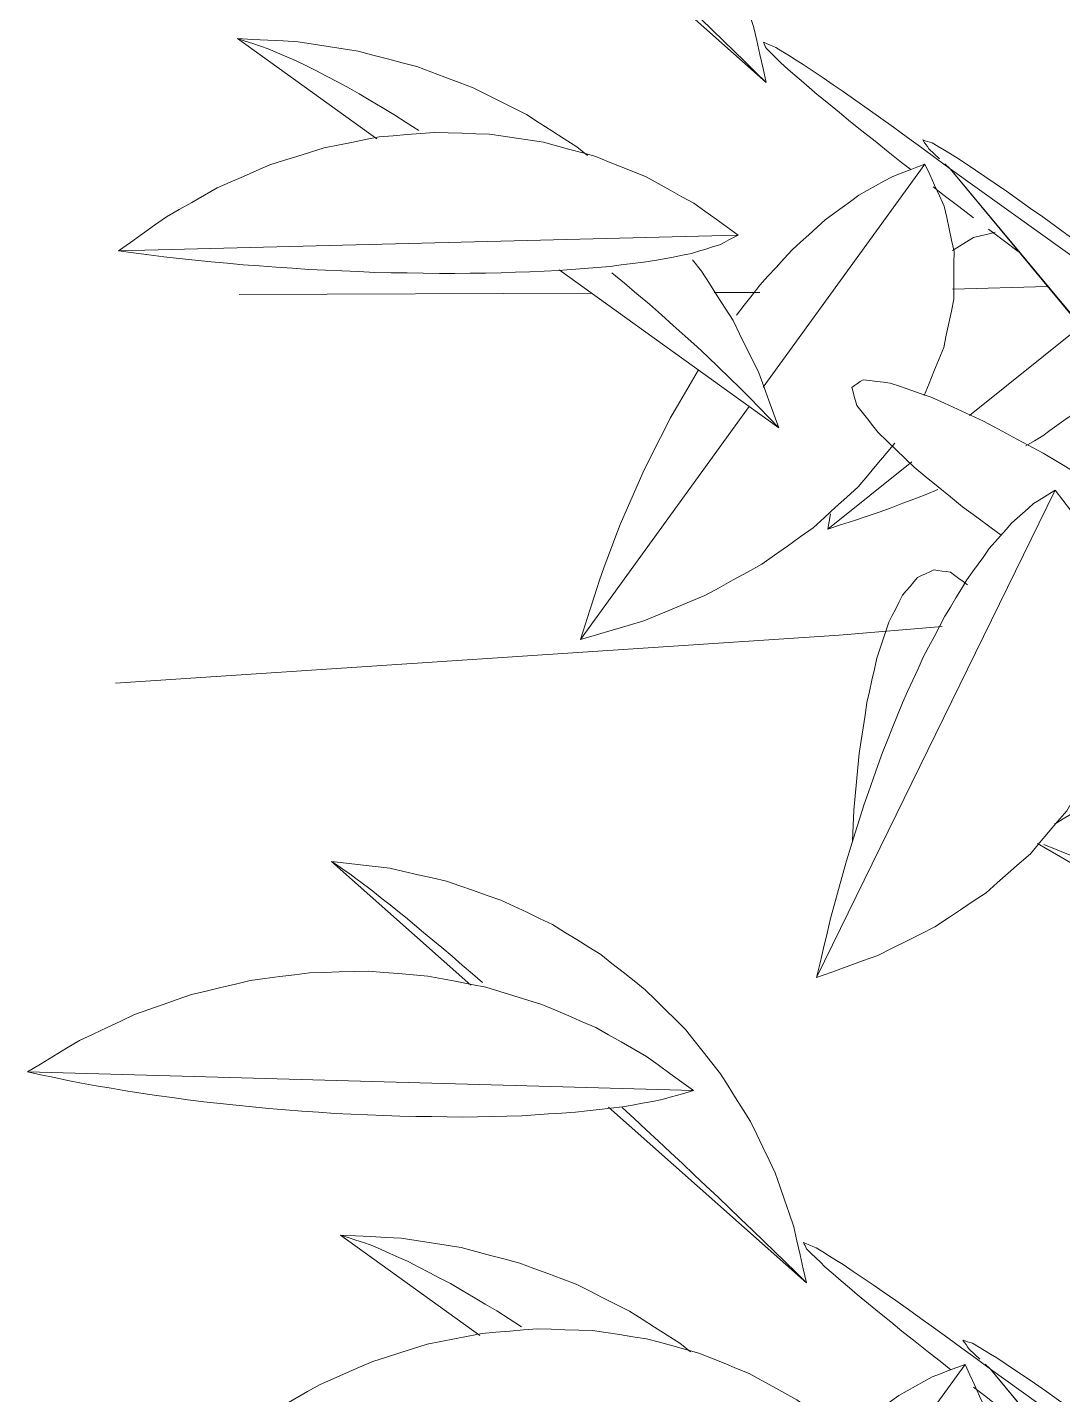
# Model space of a CAD drawing. Header units: metres. Extents: x 13.9 to 26.7, y -0.2 to 3.2.
# Drawn here: x 17.7426 to 17.8099, y 2.7383 to 2.827 of the extents above; entities that cross this region are included whole.
import ezdxf

# ---------------------------------------------------------------- set-up
doc = ezdxf.new("R2010")
doc.units = ezdxf.units.M
doc.layers.add('Importações nas famílias', color=10, linetype='Continuous', lineweight=5)
doc.layers.add('Vegetação', color=7, linetype='Continuous', lineweight=5)

# ---------------------------------------------------------------- blocks, each defined once
blk = doc.blocks.new('Planta_pergolado_12200 - plantas pergolado_skp_Component_12-V1937-Corte 1')
at = {"layer": 'Importações nas famílias'}
for p, q in [((17.477007, 2.838189), (17.486054, 2.830165)), ((17.494986, 2.822242), (17.507838, 2.810843))]:
    blk.add_line(p, q, dxfattribs=at)
at = {"layer": 'Importações nas famílias', "flags": 128}
for points in [[(17.478189, 2.837391), (17.477894, 2.83759), (17.477598, 2.83779), (17.477303, 2.837989), (17.477007, 2.838189)], [(17.477007, 2.838189), (17.477952, 2.838078), (17.478896, 2.837967), (17.479841, 2.837856), (17.480785, 2.837745)], [(17.479804, 2.836172), (17.4794, 2.836477), (17.478996, 2.836782), (17.478593, 2.837086), (17.478189, 2.837391)], [(17.480785, 2.837745), (17.481705, 2.837535), (17.482624, 2.837326), (17.483543, 2.837116), (17.484463, 2.836906)], [(17.481812, 2.834562), (17.48131, 2.834965), (17.480808, 2.835367), (17.480306, 2.83577), (17.479804, 2.836172)], [(17.484463, 2.836906), (17.485347, 2.836601), (17.486231, 2.836295), (17.487115, 2.835989), (17.487999, 2.835683)], [(17.487999, 2.835683), (17.488839, 2.835285), (17.489678, 2.834886), (17.490517, 2.834487), (17.491356, 2.834089)], [(17.484168, 2.832598), (17.483579, 2.833089), (17.48299, 2.83358), (17.482401, 2.834071), (17.481812, 2.834562)], [(17.491356, 2.834089), (17.49214, 2.833602), (17.492925, 2.833114), (17.49371, 2.832627), (17.494494, 2.83214)], [(17.486817, 2.830326), (17.486155, 2.830894), (17.485493, 2.831462), (17.484831, 2.83203), (17.484168, 2.832598)], [(17.494494, 2.83214), (17.495216, 2.83157), (17.495938, 2.831), (17.496659, 2.83043), (17.497381, 2.82986)], [(17.497381, 2.82986), (17.498031, 2.829213), (17.498681, 2.828566), (17.499332, 2.82792), (17.499982, 2.827273)], [(17.499982, 2.827273), (17.500554, 2.826557), (17.501126, 2.82584), (17.501698, 2.825124), (17.50227, 2.824408)], [(17.50227, 2.824408), (17.502758, 2.82363), (17.503245, 2.822852), (17.503732, 2.822074), (17.50422, 2.821297)], [(17.499016, 2.819304), (17.498228, 2.820033), (17.497441, 2.820763), (17.496654, 2.821493), (17.495867, 2.822222)], [(17.50422, 2.821297), (17.504617, 2.820466), (17.505014, 2.819635), (17.505411, 2.818805), (17.505808, 2.817974)], [(17.502108, 2.816389), (17.501335, 2.817118), (17.500562, 2.817846), (17.499789, 2.818575), (17.499016, 2.819304)], [(17.505808, 2.817974), (17.506111, 2.8171), (17.506414, 2.816225), (17.506716, 2.815351), (17.507019, 2.814476)], [(17.505072, 2.813547), (17.504331, 2.814257), (17.50359, 2.814968), (17.502849, 2.815678), (17.502108, 2.816389)], [(17.507019, 2.814476), (17.507224, 2.813568), (17.507428, 2.81266), (17.507633, 2.811752), (17.507838, 2.810843)], [(17.507838, 2.810843), (17.507146, 2.811519), (17.506455, 2.812195), (17.505764, 2.812871), (17.505072, 2.813547)]]:
    blk.add_lwpolyline(points, dxfattribs=at)
blk = doc.blocks.new('Planta_pergolado_12200 - plantas pergolado_skp_Component_12-V1983-Corte 1')
at = {"layer": 'Importações nas famílias'}
for p, q in [((17.811027, 2.807604), (17.803811, 2.801823)), ((17.813082, 2.804774), (17.812918, 2.804456)), ((17.800077, 2.798831), (17.794608, 2.794449)), ((17.801745, 2.797027), (17.801039, 2.79672)), ((17.794608, 2.794449), (17.794788, 2.795442))]:
    blk.add_line(p, q, dxfattribs=at)
at = {"layer": 'Importações nas famílias', "flags": 128}
for points in [[(17.802699, 2.812546), (17.803154, 2.812823), (17.803609, 2.8131), (17.804064, 2.813378)], [(17.804064, 2.813378), (17.804532, 2.813494), (17.805, 2.813609), (17.805468, 2.813725)], [(17.812918, 2.804456), (17.812652, 2.80413), (17.812387, 2.803804), (17.812121, 2.803479), (17.811856, 2.803153)], [(17.811856, 2.803153), (17.811492, 2.802824), (17.811128, 2.802495), (17.810764, 2.802165), (17.810401, 2.801836)], [(17.810401, 2.801836), (17.809943, 2.801507), (17.809485, 2.801178), (17.809027, 2.800849), (17.808569, 2.80052)], [(17.808569, 2.80052), (17.808023, 2.800195), (17.807476, 2.79987)], [(17.801039, 2.79672), (17.800265, 2.796427), (17.799491, 2.796135), (17.798717, 2.795842), (17.797943, 2.795549)], [(17.797943, 2.795549), (17.797109, 2.795274), (17.796276, 2.794999), (17.795442, 2.794724), (17.794608, 2.794449)]]:
    blk.add_lwpolyline(points, dxfattribs=at)
blk = doc.blocks.new('Planta_pergolado_12200 - plantas pergolado_skp_Component_12-V1986-Corte 1')
at = {"layer": 'Importações nas famílias'}
for p, q in [((17.790421, 2.803663), (17.800918, 2.818153)), ((17.778559, 2.78729), (17.789514, 2.802412))]:
    blk.add_line(p, q, dxfattribs=at)
at = {"layer": 'Importações nas famílias', "flags": 128}
for points in [[(17.798781, 2.817336), (17.799316, 2.817541), (17.79985, 2.817745), (17.800384, 2.817949), (17.800918, 2.818153)], [(17.800918, 2.818153), (17.801232, 2.817468), (17.801546, 2.816782), (17.80186, 2.816097), (17.802174, 2.815412)], [(17.796617, 2.816127), (17.797158, 2.81643), (17.797699, 2.816732), (17.79824, 2.817034), (17.798781, 2.817336)], [(17.79445, 2.814539), (17.794992, 2.814936), (17.795533, 2.815333), (17.796075, 2.81573), (17.796617, 2.816127)], [(17.802174, 2.815412), (17.802331, 2.814676), (17.802489, 2.81394), (17.802646, 2.813204), (17.802804, 2.812468)], [(17.792302, 2.812589), (17.792839, 2.813077), (17.793376, 2.813564), (17.793913, 2.814052), (17.79445, 2.814539)], [(17.7902, 2.8103), (17.790725, 2.810872), (17.791251, 2.811445), (17.791777, 2.812017), (17.792302, 2.812589)], [(17.802804, 2.812468), (17.802801, 2.811699), (17.802799, 2.81093), (17.802796, 2.81016), (17.802794, 2.809391)], [(17.788673, 2.808347), (17.789182, 2.808998), (17.789691, 2.809649), (17.7902, 2.8103)], [(17.802794, 2.809391), (17.802631, 2.808606), (17.802468, 2.807822), (17.802306, 2.807037), (17.802143, 2.806252)], [(17.802143, 2.806252), (17.801824, 2.805471), (17.801505, 2.804689), (17.801186, 2.803908), (17.800868, 2.803126)], [(17.784387, 2.801663), (17.784845, 2.802449), (17.785303, 2.803235), (17.785762, 2.804021), (17.786209, 2.804788)], [(17.782687, 2.798302), (17.783112, 2.799142), (17.783537, 2.799983), (17.783962, 2.800823), (17.784387, 2.801663)], [(17.798963, 2.800044), (17.798392, 2.799364), (17.797786, 2.798643), (17.797181, 2.797922), (17.796575, 2.797201)], [(17.781137, 2.794759), (17.781525, 2.795645), (17.781912, 2.796531), (17.782299, 2.797416), (17.782687, 2.798302)], [(17.796575, 2.797201), (17.795846, 2.796537), (17.795117, 2.795872), (17.794388, 2.795207), (17.793659, 2.794542)], [(17.779757, 2.791075), (17.780102, 2.791996), (17.780447, 2.792917), (17.780792, 2.793838), (17.781137, 2.794759)], [(17.793659, 2.794542), (17.792824, 2.793949), (17.791989, 2.793356), (17.791153, 2.792763), (17.790318, 2.79217)], [(17.790318, 2.79217), (17.789395, 2.791662), (17.788473, 2.791155), (17.787551, 2.790648), (17.786628, 2.79014)], [(17.778559, 2.78729), (17.778859, 2.788236), (17.779158, 2.789183), (17.779457, 2.790129), (17.779757, 2.791075)], [(17.786628, 2.79014), (17.785641, 2.78973), (17.784653, 2.78932), (17.783666, 2.788911), (17.782678, 2.788501)], [(17.782678, 2.788501), (17.781648, 2.788198), (17.780619, 2.787895), (17.779589, 2.787593), (17.778559, 2.78729)]]:
    blk.add_lwpolyline(points, dxfattribs=at)
blk = doc.blocks.new('Planta_pergolado_12200 - plantas pergolado_skp_Component_17-V1987-Corte 1')
at = {"layer": 'Importações nas famílias'}
for p, q in [((17.802563, 2.817848), (17.802216, 2.818173)), ((17.816429, 2.801065), (17.802563, 2.817848)), ((17.802563, 2.817848), (17.816605, 2.800953)), ((17.828724, 2.799095), (17.802563, 2.817848))]:
    blk.add_line(p, q, dxfattribs=at)
at = {"layer": 'Importações nas famílias', "flags": 128}
for points in [[(17.790625, 2.825649), (17.790576, 2.825754), (17.790526, 2.825859), (17.790477, 2.825964), (17.790427, 2.826068)], [(17.790427, 2.826068), (17.79063, 2.825981), (17.790834, 2.825894), (17.791037, 2.825807), (17.79124, 2.82572)], [(17.79182, 2.82449), (17.791521, 2.82478), (17.791222, 2.82507), (17.790924, 2.825359), (17.790625, 2.825649)], [(17.79124, 2.82572), (17.791682, 2.825447), (17.792124, 2.825174), (17.792565, 2.8249), (17.793007, 2.824627)], [(17.793007, 2.824627), (17.793658, 2.824187), (17.794308, 2.823746), (17.794959, 2.823305), (17.795609, 2.822865)], [(17.79393, 2.822671), (17.793402, 2.823126), (17.792875, 2.823581), (17.792347, 2.824035), (17.79182, 2.82449)], [(17.795609, 2.822865), (17.796424, 2.822287), (17.797239, 2.821709), (17.798054, 2.821131), (17.798868, 2.820553)], [(17.796812, 2.820315), (17.796091, 2.820904), (17.795371, 2.821493), (17.79465, 2.822082), (17.79393, 2.822671)], [(17.799995, 2.8178), (17.799405, 2.818266), (17.79854, 2.818949), (17.797676, 2.819632), (17.796812, 2.820315)], [(17.798868, 2.820553), (17.799792, 2.819877), (17.800716, 2.8192), (17.801639, 2.818524), (17.802563, 2.817848)], [(17.801176, 2.819147), (17.801076, 2.81929), (17.800976, 2.819433), (17.800876, 2.819576), (17.800776, 2.819718)], [(17.800776, 2.819718), (17.800929, 2.81967), (17.801082, 2.819621), (17.801235, 2.819572), (17.801389, 2.819523)], [(17.801389, 2.819523), (17.801785, 2.819286), (17.802181, 2.819049), (17.802577, 2.818812), (17.802973, 2.818575)], [(17.80187, 2.818498), (17.801523, 2.818822), (17.801176, 2.819147)], [(17.802973, 2.818575), (17.803585, 2.818166), (17.804197, 2.817757), (17.804808, 2.817347), (17.80542, 2.816938)], [(17.804065, 2.814662), (17.803116, 2.815393), (17.802167, 2.816123), (17.801459, 2.816667)], [(17.80542, 2.816938), (17.806206, 2.816385), (17.806992, 2.815831), (17.807779, 2.815278), (17.808565, 2.814724)], [(17.808565, 2.814724), (17.809471, 2.814064), (17.810378, 2.813405), (17.811285, 2.812745), (17.812191, 2.812085)], [(17.806974, 2.812478), (17.806004, 2.813206), (17.805035, 2.813934)]]:
    blk.add_lwpolyline(points, dxfattribs=at)
blk = doc.blocks.new('Planta_pergolado_12200 - plantas pergolado_skp_Component_16-V1988-Corte 1')
for name, p in [('Planta_pergolado_12200 - plantas pergolado_skp_Component_12-V1937-Corte 1', (0.282776, 0.012612)), ('Planta_pergolado_12200 - plantas pergolado_skp_Component_17-V1987-Corte 1', (0, 0)), ('Planta_pergolado_12200 - plantas pergolado_skp_Component_12-V1986-Corte 1', (0, 0)), ('Planta_pergolado_12200 - plantas pergolado_skp_Component_12-V1983-Corte 1', (0, 0))]:
    blk.add_blockref(name, p)
blk = doc.blocks.new('Planta_pergolado_12200 - plantas pergolado_skp_Component_12-V1982-Corte 1')
at = {"layer": 'Importações nas famílias'}
blk.add_line((17.740037, 2.837139), (17.783283, 2.835926), dxfattribs=at)
at = {"layer": 'Importações nas famílias', "flags": 128}
for points in [[(17.754496, 2.843071), (17.755459, 2.843197), (17.756423, 2.843324), (17.757386, 2.84345), (17.758349, 2.843577)], [(17.758349, 2.843577), (17.759316, 2.843601), (17.760282, 2.843625), (17.761248, 2.843649), (17.762214, 2.843674)], [(17.762214, 2.843674), (17.763173, 2.843595), (17.764131, 2.843517), (17.765089, 2.843439), (17.766047, 2.843361)], [(17.766047, 2.843361), (17.766987, 2.843181), (17.767927, 2.843001), (17.768866, 2.842821), (17.769806, 2.842642)], [(17.750696, 2.842162), (17.751646, 2.842389), (17.752596, 2.842616), (17.753546, 2.842844), (17.754496, 2.843071)], [(17.769806, 2.842642), (17.770716, 2.842362), (17.771627, 2.842083), (17.772538, 2.841803), (17.773448, 2.841524)], [(17.746993, 2.84086), (17.747918, 2.841185), (17.748844, 2.841511), (17.74977, 2.841836), (17.750696, 2.842162)], [(17.773448, 2.841524), (17.77432, 2.841148), (17.775191, 2.840772), (17.776063, 2.840396), (17.776934, 2.84002)], [(17.743426, 2.839179), (17.744318, 2.839599), (17.745209, 2.84002), (17.746101, 2.84044), (17.746993, 2.84086)], [(17.776934, 2.84002), (17.777757, 2.839552), (17.778579, 2.839084), (17.779402, 2.838616), (17.780225, 2.838147)], [(17.740037, 2.837139), (17.740884, 2.837649), (17.741732, 2.838159), (17.742579, 2.838669), (17.743426, 2.839179)], [(17.780225, 2.838147), (17.780989, 2.837592), (17.781754, 2.837037), (17.782519, 2.836481), (17.783283, 2.835926)], [(17.743552, 2.836401), (17.742673, 2.836585), (17.741794, 2.83677), (17.740916, 2.836954), (17.740037, 2.837139)], [(17.747398, 2.835748), (17.746437, 2.835911), (17.745475, 2.836075), (17.744513, 2.836238), (17.743552, 2.836401)], [(17.751487, 2.835196), (17.750465, 2.835334), (17.749443, 2.835472), (17.74842, 2.83561), (17.747398, 2.835748)], [(17.781261, 2.835343), (17.780617, 2.835225), (17.779973, 2.835107), (17.779329, 2.834989), (17.778685, 2.834871)], [(17.783283, 2.835926), (17.782778, 2.83578), (17.782272, 2.835635), (17.781766, 2.835489), (17.781261, 2.835343)], [(17.755722, 2.834757), (17.754663, 2.834867), (17.753604, 2.834977), (17.752546, 2.835086), (17.751487, 2.835196)], [(17.760003, 2.834442), (17.758933, 2.834521), (17.757862, 2.8346), (17.756792, 2.834678), (17.755722, 2.834757)], [(17.76423, 2.834258), (17.763173, 2.834304), (17.762117, 2.83435), (17.76106, 2.834396), (17.760003, 2.834442)], [(17.775618, 2.834519), (17.774746, 2.834464), (17.773874, 2.834408), (17.773003, 2.834353), (17.772131, 2.834297)], [(17.778685, 2.834871), (17.777919, 2.834783), (17.777152, 2.834695), (17.776385, 2.834607), (17.775618, 2.834519)], [(17.768305, 2.834209), (17.767286, 2.834221), (17.766268, 2.834234), (17.765249, 2.834246), (17.76423, 2.834258)], [(17.772131, 2.834297), (17.771174, 2.834275), (17.770218, 2.834253), (17.769261, 2.834231), (17.768305, 2.834209)]]:
    blk.add_lwpolyline(points, dxfattribs=at)
blk = doc.blocks.new('Planta_pergolado_12200 - plantas pergolado_skp_Component_12-V2001-Corte 1')
at = {"layer": 'Importações nas famílias'}
for p, q in [((17.795522, 2.729184), (17.803525, 2.740231)), ((17.781166, 2.709368), (17.793673, 2.726632))]:
    blk.add_line(p, q, dxfattribs=at)
at = {"layer": 'Importações nas famílias', "flags": 128}
for points in [[(17.799224, 2.738206), (17.799765, 2.738508), (17.800306, 2.73881), (17.800847, 2.739112), (17.801388, 2.739415)], [(17.801388, 2.739415), (17.801923, 2.739619), (17.802457, 2.739823), (17.802991, 2.740027), (17.803525, 2.740231)], [(17.803525, 2.740231), (17.803839, 2.739546), (17.804153, 2.738861), (17.804467, 2.738175), (17.804781, 2.73749)], [(17.797057, 2.736617), (17.797599, 2.737014), (17.79814, 2.737411), (17.798682, 2.737809), (17.799224, 2.738206)], [(17.804781, 2.73749), (17.804938, 2.736754), (17.805096, 2.736018), (17.805253, 2.735282), (17.805411, 2.734547)], [(17.794909, 2.734668), (17.795446, 2.735155), (17.795983, 2.735642), (17.79652, 2.73613), (17.797057, 2.736617)], [(17.793332, 2.73295), (17.793858, 2.733523), (17.794384, 2.734095), (17.794909, 2.734668)], [(17.805411, 2.734547), (17.805408, 2.733777), (17.805406, 2.733008), (17.805403, 2.732239), (17.805401, 2.731469)], [(17.805401, 2.731469), (17.805238, 2.730685), (17.805075, 2.7299), (17.804913, 2.729115), (17.80475, 2.728331)], [(17.788827, 2.726884), (17.789313, 2.727607), (17.789799, 2.728329), (17.790285, 2.729052)], [(17.80475, 2.728331), (17.804431, 2.727549), (17.804112, 2.726768)], [(17.786994, 2.723742), (17.787452, 2.724527), (17.78791, 2.725313), (17.788369, 2.726099), (17.788827, 2.726884)], [(17.803007, 2.724444), (17.802539, 2.723684), (17.802072, 2.722924), (17.801604, 2.722164)], [(17.785294, 2.72038), (17.785719, 2.721221), (17.786144, 2.722061), (17.786569, 2.722901), (17.786994, 2.723742)], [(17.801604, 2.722164), (17.800999, 2.721443), (17.800393, 2.720722), (17.799788, 2.720001), (17.799182, 2.71928)], [(17.783744, 2.716838), (17.784132, 2.717723), (17.784519, 2.718609), (17.784906, 2.719495), (17.785294, 2.72038)], [(17.799182, 2.71928), (17.798453, 2.718615), (17.797724, 2.71795), (17.796995, 2.717285), (17.796266, 2.71662)], [(17.782364, 2.713153), (17.782709, 2.714074), (17.783054, 2.714996), (17.783399, 2.715917), (17.783744, 2.716838)], [(17.796266, 2.71662), (17.795431, 2.716027), (17.794596, 2.715434), (17.79376, 2.714841), (17.792925, 2.714248)], [(17.792925, 2.714248), (17.792002, 2.713741), (17.79108, 2.713233), (17.790158, 2.712726), (17.789235, 2.712218)], [(17.781166, 2.709368), (17.781466, 2.710315), (17.781765, 2.711261), (17.782064, 2.712207), (17.782364, 2.713153)], [(17.789235, 2.712218), (17.788248, 2.711809), (17.78726, 2.711399), (17.786273, 2.710989), (17.785285, 2.710579)], [(17.785285, 2.710579), (17.784255, 2.710276), (17.783226, 2.709974), (17.782196, 2.709671), (17.781166, 2.709368)]]:
    blk.add_lwpolyline(points, dxfattribs=at)
blk = doc.blocks.new('Planta_pergolado_12200 - plantas pergolado_skp_Component_17-V2002-Corte 1')
at = {"layer": 'Importações nas famílias'}
for p, q in [((17.80517, 2.739927), (17.804823, 2.740251)), ((17.819036, 2.723144), (17.80517, 2.739927)), ((17.80517, 2.739927), (17.819212, 2.723032)), ((17.831331, 2.721174), (17.80517, 2.739927))]:
    blk.add_line(p, q, dxfattribs=at)
at = {"layer": 'Importações nas famílias', "flags": 128}
for points in [[(17.793232, 2.747727), (17.793183, 2.747832), (17.793133, 2.747937), (17.793084, 2.748042), (17.793034, 2.748147)], [(17.793034, 2.748147), (17.793237, 2.74806), (17.793441, 2.747972), (17.793644, 2.747885), (17.793847, 2.747798)], [(17.794427, 2.746568), (17.794128, 2.746858), (17.793829, 2.747148), (17.793531, 2.747437), (17.793232, 2.747727)], [(17.793847, 2.747798), (17.794289, 2.747525), (17.794731, 2.747252), (17.795172, 2.746979), (17.795614, 2.746705)], [(17.796537, 2.744749), (17.796009, 2.745204), (17.795482, 2.745659), (17.794954, 2.746114), (17.794427, 2.746568)], [(17.795614, 2.746705), (17.796265, 2.746265), (17.796915, 2.745824), (17.797566, 2.745384), (17.798216, 2.744943)], [(17.799419, 2.742393), (17.798698, 2.742982), (17.797978, 2.743571), (17.797257, 2.74416), (17.796537, 2.744749)], [(17.798216, 2.744943), (17.799031, 2.744365), (17.799846, 2.743787), (17.800661, 2.743209), (17.801475, 2.742631)], [(17.802602, 2.739878), (17.802011, 2.740345), (17.801147, 2.741028), (17.800283, 2.74171), (17.799419, 2.742393)], [(17.801475, 2.742631), (17.802399, 2.741955), (17.803323, 2.741279), (17.804246, 2.740603), (17.80517, 2.739927)], [(17.803783, 2.741225), (17.803683, 2.741368), (17.803583, 2.741511), (17.803483, 2.741654), (17.803383, 2.741797)], [(17.803383, 2.741797), (17.803536, 2.741748), (17.803689, 2.741699), (17.803842, 2.74165), (17.803996, 2.741602)], [(17.804477, 2.740576), (17.80413, 2.740901), (17.803783, 2.741225)], [(17.803996, 2.741602), (17.804392, 2.741364), (17.804788, 2.741127), (17.805184, 2.74089), (17.80558, 2.740653)], [(17.80558, 2.740653), (17.806192, 2.740244), (17.806804, 2.739835), (17.807415, 2.739426), (17.808027, 2.739016)], [(17.806672, 2.73674), (17.805723, 2.737471), (17.804774, 2.738201), (17.804066, 2.738746)], [(17.808027, 2.739016), (17.808813, 2.738463), (17.809599, 2.73791), (17.810386, 2.737356), (17.811172, 2.736803)]]:
    blk.add_lwpolyline(points, dxfattribs=at)
blk = doc.blocks.new('Planta_pergolado_12200 - plantas pergolado_skp_Component_16-V2003-Corte 1')
for name, p in [('Planta_pergolado_12200 - plantas pergolado_skp_Component_12-V1937-Corte 1', (0.285383, -0.06531)), ('Planta_pergolado_12200 - plantas pergolado_skp_Component_12-V1982-Corte 1', (0.002607, -0.077922)), ('Planta_pergolado_12200 - plantas pergolado_skp_Component_17-V2002-Corte 1', (0, 0)), ('Planta_pergolado_12200 - plantas pergolado_skp_Component_12-V2001-Corte 1', (0, 0))]:
    blk.add_blockref(name, p)
blk = doc.blocks.new('Planta_pergolado_12200 - plantas pergolado_skp_-3067464-Corte 1')
at = {"layer": 'Importações nas famílias'}
for p, q in [((17.756396, 2.80969), (17.779265, 2.80978)), ((17.787241, 2.809812), (17.790189, 2.809823)), ((17.802703, 2.810032), (17.80888, 2.810202))]:
    blk.add_line(p, q, dxfattribs=at)
for name in ['Planta_pergolado_12200 - plantas pergolado_skp_Component_16-V1988-Corte 1', 'Planta_pergolado_12200 - plantas pergolado_skp_Component_16-V2003-Corte 1']:
    blk.add_blockref(name, (0, 0))
blk = doc.blocks.new('Planta_pergolado_12200 - plantas pergolado_skp_-3067465-Corte 1')
blk.add_blockref('Planta_pergolado_12200 - plantas pergolado_skp_-3067464-Corte 1', (0, 0))
blk = doc.blocks.new('Planta_pergolado_12200 - plantas pergolado_skp_Component_12-V2488-Corte 1')
at = {"layer": 'Importações nas famílias'}
for p, q in [((17.377331, 2.709653), (17.386387, 2.703142)), ((17.399363, 2.702626), (17.400059, 2.702067)), ((17.406867, 2.695285), (17.407464, 2.694542)), ((17.398227, 2.69463), (17.412474, 2.684387))]:
    blk.add_line(p, q, dxfattribs=at)
at = {"layer": 'Importações nas famílias', "flags": 128}
for points in [[(17.379336, 2.708994), (17.378835, 2.709159), (17.378333, 2.709323), (17.377832, 2.709488), (17.377331, 2.709653)], [(17.377331, 2.709653), (17.378319, 2.7096), (17.379307, 2.709548), (17.380294, 2.709495), (17.381282, 2.709442)], [(17.381282, 2.709442), (17.382256, 2.70929), (17.38323, 2.709138), (17.384204, 2.708986), (17.385178, 2.708834)], [(17.381736, 2.707935), (17.381136, 2.7082), (17.380536, 2.708464), (17.379936, 2.708729), (17.379336, 2.708994)], [(17.385178, 2.708834), (17.386127, 2.708584), (17.387077, 2.708335), (17.388026, 2.708085), (17.388975, 2.707835)], [(17.384475, 2.706501), (17.38379, 2.706859), (17.383105, 2.707218), (17.382421, 2.707576), (17.381736, 2.707935)], [(17.388975, 2.707835), (17.38989, 2.707491), (17.390804, 2.707146), (17.391718, 2.706801), (17.392632, 2.706457)], [(17.38749, 2.704725), (17.386736, 2.705169), (17.385983, 2.705613), (17.385229, 2.706057), (17.384475, 2.706501)], [(17.392632, 2.706457), (17.393501, 2.706021), (17.39437, 2.705585), (17.395239, 2.70515), (17.396108, 2.704714)], [(17.389099, 2.703687), (17.388295, 2.704206), (17.38749, 2.704725)], [(17.396108, 2.704714), (17.396922, 2.704192), (17.397735, 2.70367), (17.398549, 2.703148), (17.399363, 2.702626)], [(17.404085, 2.692402), (17.40327, 2.693086), (17.402454, 2.69377), (17.401639, 2.694454)], [(17.407464, 2.694542), (17.407976, 2.693742), (17.408487, 2.692942), (17.408998, 2.692141), (17.409509, 2.691341)], [(17.40716, 2.689656), (17.406391, 2.690342), (17.405623, 2.691029), (17.404854, 2.691716), (17.404085, 2.692402)], [(17.409509, 2.691341), (17.409928, 2.690492), (17.410347, 2.689642), (17.410766, 2.688793), (17.411185, 2.687943)], [(17.409979, 2.686963), (17.409274, 2.687636), (17.40857, 2.688309), (17.407865, 2.688982), (17.40716, 2.689656)], [(17.411185, 2.687943), (17.411508, 2.687054), (17.41183, 2.686165), (17.412152, 2.685276), (17.412474, 2.684387)], [(17.412474, 2.684387), (17.41185, 2.685031), (17.411226, 2.685675), (17.410603, 2.686319), (17.409979, 2.686963)]]:
    blk.add_lwpolyline(points, dxfattribs=at)
blk = doc.blocks.new('Planta_pergolado_12200 - plantas pergolado_skp_Component_12-V2469-Corte 1')
at = {"layer": 'Importações nas famílias'}
blk.add_line((17.487736, 2.785384), (17.527978, 2.786412), dxfattribs=at)
at = {"layer": 'Importações nas famílias', "flags": 128}
for points in [[(17.501091, 2.792079), (17.501985, 2.792255), (17.502879, 2.792432), (17.503773, 2.792609), (17.504667, 2.792786)], [(17.504667, 2.792786), (17.505565, 2.79286), (17.506464, 2.792934), (17.507362, 2.793009), (17.50826, 2.793083)], [(17.50826, 2.793083), (17.509153, 2.793055), (17.510045, 2.793026), (17.510938, 2.792997), (17.51183, 2.792969)], [(17.51183, 2.792969), (17.512707, 2.792837), (17.513584, 2.792706), (17.514461, 2.792574), (17.515337, 2.792443)], [(17.497571, 2.790971), (17.498451, 2.791248), (17.499331, 2.791525), (17.500211, 2.791802), (17.501091, 2.792079)], [(17.515337, 2.792443), (17.516189, 2.79221), (17.51704, 2.791977), (17.517891, 2.791744), (17.518743, 2.791512)], [(17.494147, 2.789474), (17.495003, 2.789848), (17.495859, 2.790222), (17.496715, 2.790597), (17.497571, 2.790971)], [(17.518743, 2.791512), (17.519559, 2.79118), (17.520376, 2.790849), (17.521192, 2.790517), (17.522008, 2.790186)], [(17.522008, 2.790186), (17.522781, 2.789759), (17.523553, 2.789333), (17.524326, 2.788906), (17.525098, 2.78848)], [(17.490856, 2.787605), (17.491679, 2.788072), (17.492502, 2.788539), (17.493324, 2.789007), (17.494147, 2.789474)], [(17.525098, 2.78848), (17.525818, 2.787963), (17.526538, 2.787446), (17.527258, 2.786929), (17.527978, 2.786412)], [(17.487736, 2.785384), (17.488516, 2.785939), (17.489296, 2.786495), (17.490076, 2.78705), (17.490856, 2.787605)], [(17.526773, 2.785783), (17.526318, 2.785644), (17.525864, 2.785505), (17.525409, 2.785366), (17.524954, 2.785226)], [(17.527978, 2.786412), (17.527677, 2.786255), (17.527375, 2.786098), (17.527074, 2.78594), (17.526773, 2.785783)], [(17.491684, 2.784887), (17.490697, 2.785011), (17.48971, 2.785135), (17.488723, 2.78526), (17.487736, 2.785384)], [(17.495841, 2.784483), (17.494801, 2.784584), (17.493762, 2.784685), (17.492723, 2.784786), (17.491684, 2.784887)], [(17.522564, 2.784756), (17.521837, 2.784662), (17.521111, 2.784569), (17.520384, 2.784475), (17.519658, 2.784382)], [(17.524954, 2.785226), (17.524356, 2.785109), (17.523759, 2.784991), (17.523161, 2.784873), (17.522564, 2.784756)], [(17.500109, 2.784182), (17.499042, 2.784257), (17.497975, 2.784332), (17.496908, 2.784407), (17.495841, 2.784483)], [(17.504388, 2.783991), (17.503319, 2.784039), (17.502249, 2.784087), (17.501179, 2.784134), (17.500109, 2.784182)], [(17.508579, 2.783916), (17.507531, 2.783935), (17.506484, 2.783954), (17.505436, 2.783973), (17.504388, 2.783991)], [(17.512582, 2.783957), (17.511581, 2.783946), (17.510581, 2.783936), (17.50958, 2.783926), (17.508579, 2.783916)], [(17.516304, 2.784113), (17.515374, 2.784074), (17.514443, 2.784035), (17.513513, 2.783996), (17.512582, 2.783957)], [(17.519658, 2.784382), (17.518819, 2.784314), (17.517981, 2.784247), (17.517143, 2.78418), (17.516304, 2.784113)]]:
    blk.add_lwpolyline(points, dxfattribs=at)
blk = doc.blocks.new('Planta_pergolado_12200 - plantas pergolado_skp_Component_12-V2475-Corte 1')
at = {"layer": 'Importações nas famílias', "flags": 128}
for points in [[(17.682308, 2.701792), (17.682569, 2.701917), (17.68283, 2.702042), (17.683092, 2.702167), (17.683353, 2.702292)], [(17.683353, 2.702292), (17.683625, 2.702253), (17.683897, 2.702214), (17.684169, 2.702175), (17.684441, 2.702136)], [(17.684441, 2.702136), (17.684718, 2.701933), (17.684994, 2.701731), (17.685271, 2.701529), (17.685547, 2.701327)], [(17.681329, 2.700647), (17.681574, 2.700933), (17.681818, 2.701219), (17.682063, 2.701506), (17.682308, 2.701792)], [(17.680442, 2.698885), (17.680664, 2.699326), (17.680886, 2.699766), (17.681107, 2.700207), (17.681329, 2.700647)], [(17.679665, 2.696547), (17.679859, 2.697132), (17.680053, 2.697716), (17.680248, 2.698301), (17.680442, 2.698885)], [(17.679018, 2.693688), (17.67918, 2.694403), (17.679342, 2.695118), (17.679503, 2.695833), (17.679665, 2.696547)], [(17.678515, 2.690374), (17.678641, 2.691203), (17.678767, 2.692031), (17.678892, 2.69286), (17.679018, 2.693688)], [(17.678169, 2.686684), (17.678256, 2.687607), (17.678342, 2.688529), (17.678429, 2.689452), (17.678515, 2.690374)], [(17.678078, 2.684694), (17.678124, 2.685689), (17.678169, 2.686684)]]:
    blk.add_lwpolyline(points, dxfattribs=at)
blk = doc.blocks.new('Planta_pergolado_12200 - plantas pergolado_skp_Component_12-V2490-Corte 1')
at = {"layer": 'Importações nas famílias'}
for p, q in [((17.448234, 2.646351), (17.42928, 2.657404)), ((17.446502, 2.649486), (17.445793, 2.649884))]:
    blk.add_line(p, q, dxfattribs=at)
at = {"layer": 'Importações nas famílias', "flags": 128}
for points in [[(17.431822, 2.659509), (17.432624, 2.659806), (17.433426, 2.660103), (17.434229, 2.660399), (17.435031, 2.660696)], [(17.435031, 2.660696), (17.43585, 2.660832), (17.43667, 2.660968), (17.43749, 2.661104), (17.438309, 2.66124)], [(17.438309, 2.66124), (17.439127, 2.661212), (17.439944, 2.661184), (17.440762, 2.661157)], [(17.430374, 2.658659), (17.431056, 2.659059), (17.431822, 2.659509)], [(17.432422, 2.65622), (17.431506, 2.656592), (17.43059, 2.656964), (17.429674, 2.657337)], [(17.435997, 2.654675), (17.435103, 2.655061), (17.434209, 2.655448), (17.433316, 2.655834), (17.432422, 2.65622)], [(17.439442, 2.653093), (17.438581, 2.653488), (17.43772, 2.653884), (17.436858, 2.65428), (17.435997, 2.654675)], [(17.44272, 2.65149), (17.4419, 2.65189), (17.441081, 2.652291), (17.440262, 2.652692), (17.439442, 2.653093)], [(17.445793, 2.649884), (17.445025, 2.650285), (17.444256, 2.650687), (17.443488, 2.651088), (17.44272, 2.65149)]]:
    blk.add_lwpolyline(points, dxfattribs=at)
blk = doc.blocks.new('Planta_pergolado_12200 - plantas pergolado_skp_Component_12-V2478-Corte 1')
at = {"layer": 'Importações nas famílias'}
blk.add_line((17.675752, 2.675815), (17.69124, 2.707473), dxfattribs=at)
at = {"layer": 'Importações nas famílias', "flags": 128}
for points in [[(17.68984, 2.706596), (17.69019, 2.706815), (17.69054, 2.707034), (17.69089, 2.707254), (17.69124, 2.707473)], [(17.69124, 2.707473), (17.691738, 2.70682), (17.692237, 2.706167), (17.692735, 2.705515), (17.693234, 2.704862)], [(17.688408, 2.705322), (17.688766, 2.70564), (17.689124, 2.705959), (17.689482, 2.706277), (17.68984, 2.706596)], [(17.686959, 2.703666), (17.687321, 2.70408), (17.687683, 2.704494), (17.688046, 2.704908), (17.688408, 2.705322)], [(17.693234, 2.704862), (17.693582, 2.704149), (17.693931, 2.703437), (17.69428, 2.702725), (17.694628, 2.702012)], [(17.68551, 2.701647), (17.685872, 2.702151), (17.686235, 2.702656), (17.686597, 2.703161), (17.686959, 2.703666)], [(17.684076, 2.699286), (17.684435, 2.699876), (17.684793, 2.700467), (17.685152, 2.701057), (17.68551, 2.701647)], [(17.694628, 2.702012), (17.694819, 2.701257), (17.695009, 2.700502), (17.6952, 2.699747), (17.69539, 2.698992)], [(17.682674, 2.696611), (17.683025, 2.69728), (17.683375, 2.697949), (17.683726, 2.698618), (17.684076, 2.699286)], [(17.69539, 2.698992), (17.695419, 2.698213), (17.695447, 2.697433), (17.695475, 2.696653), (17.695503, 2.695873)], [(17.68132, 2.693651), (17.681658, 2.694391), (17.681997, 2.695131), (17.682336, 2.695871), (17.682674, 2.696611)], [(17.695503, 2.695873), (17.695368, 2.695086), (17.695233, 2.6943), (17.695097, 2.693513), (17.694962, 2.692727)], [(17.680027, 2.690439), (17.68035, 2.691242), (17.680673, 2.692045), (17.680996, 2.692848), (17.68132, 2.693651)], [(17.694962, 2.692727), (17.694667, 2.691952), (17.694372, 2.691178), (17.694077, 2.690403), (17.693782, 2.689628)], [(17.678811, 2.68701), (17.679115, 2.687867), (17.679419, 2.688725), (17.679723, 2.689582), (17.680027, 2.690439)], [(17.693782, 2.689628), (17.693334, 2.688884), (17.692886, 2.688139), (17.692437, 2.687394), (17.691989, 2.68665)], [(17.677685, 2.683403), (17.677966, 2.684305), (17.678248, 2.685207), (17.678529, 2.686108), (17.678811, 2.68701)], [(17.691989, 2.68665), (17.691398, 2.685952), (17.690808, 2.685255), (17.690217, 2.684558), (17.689626, 2.683861)], [(17.689626, 2.683861), (17.688907, 2.683227), (17.688187, 2.682594), (17.687468, 2.681961), (17.686749, 2.681327)], [(17.676662, 2.679658), (17.676917, 2.680594), (17.677173, 2.68153), (17.677429, 2.682467), (17.677685, 2.683403)], [(17.686749, 2.681327), (17.685917, 2.680773), (17.685086, 2.680218), (17.684255, 2.679663), (17.683423, 2.679109)], [(17.675752, 2.675815), (17.67598, 2.676776), (17.676207, 2.677736), (17.676434, 2.678697), (17.676662, 2.679658)], [(17.683423, 2.679109), (17.6825, 2.678646), (17.681576, 2.678183), (17.680653, 2.67772), (17.679729, 2.677257)], [(17.679729, 2.677257), (17.678735, 2.676897), (17.677741, 2.676536), (17.676746, 2.676176), (17.675752, 2.675815)]]:
    blk.add_lwpolyline(points, dxfattribs=at)
blk = doc.blocks.new('Planta_pergolado_12200 - plantas pergolado_skp_Component_17-V2507-Corte 1')
at = {"layer": 'Importações nas famílias'}
for p, q in [((17.81269, 2.796932), (17.811814, 2.793361)), ((17.825351, 2.780789), (17.81269, 2.796932)), ((17.81269, 2.796932), (17.825608, 2.780694)), ((17.843108, 2.780012), (17.81269, 2.796932)), ((17.813285, 2.789025), (17.825351, 2.780789)), ((17.813297, 2.788946), (17.82447, 2.780952)), ((17.824248, 2.779778), (17.81355, 2.788517)), ((17.82421, 2.779913), (17.813574, 2.788517)), ((17.824094, 2.780324), (17.813651, 2.788517)), ((17.824041, 2.780793), (17.813762, 2.788517)), ((17.824041, 2.780793), (17.82447, 2.780952)), ((17.827024, 2.769911), (17.824041, 2.780793)), ((17.824094, 2.780324), (17.824041, 2.780793)), ((17.827024, 2.769911), (17.824094, 2.780324)), ((17.827024, 2.769911), (17.82447, 2.780952)), ((17.82447, 2.780952), (17.825351, 2.780789)), ((17.827024, 2.769911), (17.825351, 2.780789)), ((17.825351, 2.780789), (17.825608, 2.780694)), ((17.825608, 2.780694), (17.826625, 2.780317)), ((17.825608, 2.780694), (17.843108, 2.780012)), ((17.827024, 2.769911), (17.826625, 2.780317)), ((17.826625, 2.780317), (17.828204, 2.779567)), ((17.826625, 2.780317), (17.843108, 2.780012)), ((17.827024, 2.769911), (17.828204, 2.779567)), ((17.828204, 2.779567), (17.843108, 2.780012)), ((17.828204, 2.779567), (17.829981, 2.77859)), ((17.829981, 2.77859), (17.843108, 2.780012)), ((17.831835, 2.777453), (17.843108, 2.780012)), ((17.83364, 2.776234), (17.843108, 2.780012)), ((17.843108, 2.780012), (17.860332, 2.76313)), ((17.827024, 2.769911), (17.829981, 2.77859)), ((17.829981, 2.77859), (17.831835, 2.777453)), ((17.827024, 2.769911), (17.831835, 2.777453)), ((17.831835, 2.777453), (17.83364, 2.776234)), ((17.827024, 2.769911), (17.83364, 2.776234)), ((17.860332, 2.76313), (17.83364, 2.776234)), ((17.835272, 2.775015), (17.83364, 2.776234)), ((17.827024, 2.769911), (17.835272, 2.775015)), ((17.83662, 2.77388), (17.835272, 2.775015)), ((17.835272, 2.775015), (17.860332, 2.76313)), ((17.827024, 2.769911), (17.83662, 2.77388)), ((17.837593, 2.772905), (17.83662, 2.77388)), ((17.83662, 2.77388), (17.860332, 2.76313)), ((17.827024, 2.769911), (17.837593, 2.772905)), ((17.860332, 2.76313), (17.837593, 2.772905)), ((17.838124, 2.772158), (17.837593, 2.772905)), ((17.827024, 2.769911), (17.838124, 2.772158)), ((17.827024, 2.769911), (17.836867, 2.771693)), ((17.838177, 2.77169), (17.827024, 2.769911)), ((17.827024, 2.769911), (17.837748, 2.771531)), ((17.837748, 2.771531), (17.836867, 2.771693)), ((17.840559, 2.769616), (17.836989, 2.771416)), ((17.840559, 2.769616), (17.837038, 2.771424)), ((17.840559, 2.769616), (17.837041, 2.771424)), ((17.840559, 2.769616), (17.837134, 2.771438)), ((17.837822, 2.771558), (17.837231, 2.771977)), ((17.840559, 2.769616), (17.837239, 2.771454)), ((17.840559, 2.769616), (17.837281, 2.77146)), ((17.840559, 2.769616), (17.837345, 2.77147)), ((17.840559, 2.769616), (17.837447, 2.771485)), ((17.840559, 2.769616), (17.837488, 2.771492)), ((17.838177, 2.77169), (17.837748, 2.771531)), ((17.837748, 2.771531), (17.840559, 2.769616)), ((17.837748, 2.771531), (17.860332, 2.76313)), ((17.860332, 2.76313), (17.838124, 2.772158)), ((17.838166, 2.771784), (17.838124, 2.772158)), ((17.838177, 2.77169), (17.860332, 2.76313)), ((17.83578, 2.771024), (17.835668, 2.771077)), ((17.840559, 2.769616), (17.860332, 2.76313))]:
    blk.add_line(p, q, dxfattribs=at)
at = {"layer": 'Importações nas famílias', "flags": 128}
for points in [[(17.796166, 2.803659), (17.796351, 2.803782), (17.796536, 2.803905), (17.796721, 2.804028), (17.796906, 2.804152)], [(17.796498, 2.802489), (17.796415, 2.802781), (17.796332, 2.803074), (17.796249, 2.803366), (17.796166, 2.803659)], [(17.796906, 2.804152), (17.797346, 2.804097), (17.797787, 2.804042), (17.798227, 2.803988), (17.798668, 2.803933)], [(17.798668, 2.803933), (17.799334, 2.803705), (17.8, 2.803476), (17.800666, 2.803248), (17.801332, 2.803019)], [(17.79788, 2.800721), (17.797535, 2.801163), (17.797189, 2.801605), (17.796844, 2.802047), (17.796498, 2.802489)], [(17.801332, 2.803019), (17.802178, 2.802632), (17.803024, 2.802245), (17.80387, 2.801858), (17.804716, 2.801471)], [(17.800218, 2.798476), (17.799633, 2.799037), (17.799049, 2.799599), (17.798465, 2.80016), (17.79788, 2.800721)], [(17.804716, 2.801471), (17.805685, 2.800952), (17.806653, 2.800433), (17.807621, 2.799914), (17.80859, 2.799395)], [(17.80859, 2.799395), (17.809615, 2.798779), (17.81064, 2.798163), (17.811665, 2.797548), (17.81269, 2.796932)], [(17.812143, 2.798229), (17.812275, 2.798387), (17.812407, 2.798546), (17.812539, 2.798704), (17.81267, 2.798862)], [(17.81267, 2.798862), (17.813062, 2.798843), (17.813453, 2.798824), (17.813844, 2.798805), (17.814235, 2.798786)], [(17.803352, 2.795907), (17.802568, 2.796549), (17.801785, 2.797192), (17.801001, 2.797834), (17.800218, 2.798476)], [(17.81269, 2.796932), (17.812553, 2.797256), (17.812416, 2.797581), (17.81228, 2.797905), (17.812143, 2.798229)], [(17.814235, 2.798786), (17.81486, 2.798591), (17.815484, 2.798397), (17.816108, 2.798202), (17.816732, 2.798008)], [(17.816732, 2.798008), (17.817546, 2.797651), (17.81836, 2.797293), (17.819175, 2.796936), (17.819989, 2.796579)], [(17.819989, 2.796579), (17.820938, 2.796084), (17.821887, 2.795589), (17.822836, 2.795094), (17.823785, 2.794598)], [(17.805869, 2.794066), (17.80521, 2.794548), (17.804281, 2.795228), (17.803352, 2.795907)], [(17.823785, 2.794598), (17.824804, 2.793999), (17.825823, 2.793399), (17.826843, 2.7928), (17.827862, 2.7922)], [(17.827862, 2.7922), (17.828881, 2.791537), (17.829901, 2.790874), (17.830921, 2.790211), (17.831941, 2.789548)], [(17.831941, 2.789548), (17.832892, 2.788866), (17.833843, 2.788185), (17.834794, 2.787503), (17.835744, 2.786822)], [(17.835744, 2.786822), (17.836562, 2.786168), (17.837379, 2.785515), (17.838196, 2.784862), (17.839013, 2.784208)], [(17.816605, 2.782781), (17.815858, 2.78341), (17.81511, 2.78404), (17.814363, 2.784669), (17.813615, 2.785299)], [(17.839013, 2.784208), (17.839641, 2.783628), (17.840269, 2.783047), (17.840897, 2.782466), (17.841525, 2.781886)], [(17.818415, 2.781429), (17.81751, 2.782105), (17.816605, 2.782781)], [(17.841525, 2.781886), (17.841921, 2.781417), (17.842316, 2.780949), (17.842712, 2.78048), (17.843108, 2.780012)], [(17.843108, 2.780012), (17.844061, 2.779581), (17.845015, 2.779151), (17.845968, 2.77872), (17.846922, 2.778289)], [(17.846922, 2.778289), (17.848032, 2.77769), (17.849142, 2.777091), (17.850252, 2.776491), (17.851362, 2.775892)], [(17.851362, 2.775892), (17.852533, 2.775175), (17.853705, 2.774459), (17.854877, 2.773742), (17.856049, 2.773025)], [(17.856049, 2.773025), (17.857182, 2.772252), (17.858315, 2.771479), (17.859448, 2.770706), (17.860582, 2.769932)], [(17.838604, 2.769976), (17.837898, 2.770238), (17.837192, 2.7705), (17.836486, 2.770762), (17.83578, 2.771024)], [(17.840559, 2.769616), (17.84007, 2.769706), (17.839582, 2.769796), (17.839093, 2.769886), (17.838604, 2.769976)], [(17.844071, 2.766936), (17.843193, 2.767606), (17.842315, 2.768276), (17.841437, 2.768946), (17.840559, 2.769616)], [(17.860582, 2.769932), (17.86158, 2.769169), (17.862578, 2.768406), (17.863576, 2.767642), (17.864574, 2.766879)], [(17.848017, 2.764217), (17.84703, 2.764897), (17.846044, 2.765577), (17.845057, 2.766256), (17.844071, 2.766936)], [(17.864574, 2.766879), (17.865351, 2.766191), (17.866129, 2.765503), (17.866906, 2.764814), (17.867684, 2.764126)], [(17.852129, 2.761645), (17.851101, 2.762288), (17.850073, 2.762931), (17.849045, 2.763574), (17.848017, 2.764217)], [(17.867684, 2.764126), (17.868174, 2.763572), (17.868665, 2.763017), (17.869155, 2.762463), (17.869645, 2.761908)], [(17.860332, 2.76313), (17.861041, 2.762515), (17.861751, 2.7619), (17.86246, 2.761285), (17.86317, 2.76067)], [(17.864365, 2.761193), (17.863357, 2.761677), (17.862348, 2.762161), (17.86134, 2.762645), (17.860332, 2.76313)], [(17.856126, 2.759396), (17.855127, 2.759958), (17.854127, 2.760521), (17.853128, 2.761083), (17.852129, 2.761645)], [(17.869645, 2.761908), (17.869807, 2.761535), (17.869969, 2.761162), (17.87013, 2.760789), (17.870292, 2.760415)], [(17.867534, 2.760042), (17.866741, 2.760329), (17.865949, 2.760617), (17.865157, 2.760905), (17.864365, 2.761193)], [(17.86317, 2.76067), (17.863663, 2.760153), (17.864155, 2.759635), (17.864648, 2.759117), (17.865141, 2.7586)], [(17.869567, 2.759775), (17.869059, 2.759842), (17.86855, 2.759908), (17.868042, 2.759975), (17.867534, 2.760042)], [(17.870292, 2.760415), (17.870111, 2.760255), (17.869929, 2.760095), (17.869748, 2.759935), (17.869567, 2.759775)], [(17.859736, 2.757622), (17.858833, 2.758065), (17.857931, 2.758509), (17.857028, 2.758952), (17.856126, 2.759396)], [(17.865141, 2.7586), (17.865383, 2.758214), (17.865626, 2.757829), (17.865868, 2.757444), (17.866111, 2.757059)], [(17.862713, 2.756444), (17.861969, 2.756738), (17.861224, 2.757033), (17.86048, 2.757327), (17.859736, 2.757622)], [(17.864854, 2.755943), (17.864318, 2.756068), (17.863783, 2.756193), (17.863248, 2.756319), (17.862713, 2.756444)], [(17.866111, 2.757059), (17.866086, 2.756832), (17.866062, 2.756606), (17.866037, 2.756379), (17.866012, 2.756152)], [(17.866012, 2.756152), (17.865723, 2.7561), (17.865433, 2.756048), (17.865143, 2.755995), (17.864854, 2.755943)]]:
    blk.add_lwpolyline(points, dxfattribs=at)
blk = doc.blocks.new('Planta_pergolado_12200 - plantas pergolado_skp_Component_16-V2508-Corte 1')
for name, p in [('Planta_pergolado_12200 - plantas pergolado_skp_Component_12-V2488-Corte 1', (0.378952, 0.11665)), ('Planta_pergolado_12200 - plantas pergolado_skp_Component_12-V2469-Corte 1', (0.260818, 0.02713)), ('Planta_pergolado_12200 - plantas pergolado_skp_Component_17-V2507-Corte 1', (0, 0)), ('Planta_pergolado_12200 - plantas pergolado_skp_Component_12-V2478-Corte 1', (0.118134, 0.08952)), ('Planta_pergolado_12200 - plantas pergolado_skp_Component_12-V2475-Corte 1', (0.118134, 0.08952)), ('Planta_pergolado_12200 - plantas pergolado_skp_Component_12-V2490-Corte 1', (0.378952, 0.11665))]:
    blk.add_blockref(name, p)
blk = doc.blocks.new('Planta_pergolado_12200 - plantas pergolado_skp_Component_16-V2521-Corte 1')
for name, p in [('Planta_pergolado_12200 - plantas pergolado_skp_Component_12-V2488-Corte 1', (0.385634, 0.038972)), ('Planta_pergolado_12200 - plantas pergolado_skp_Component_12-V2469-Corte 1', (0.2675, -0.050548))]:
    blk.add_blockref(name, p)
blk = doc.blocks.new('Planta_pergolado_12200 - plantas pergolado_skp_-3067420-Corte 1')
at = {"layer": 'Importações nas famílias'}
for p, q in [((17.748367, 2.784451), (17.795348, 2.787564)), ((17.795348, 2.787564), (17.802037, 2.788138))]:
    blk.add_line(p, q, dxfattribs=at)
for name in ['Planta_pergolado_12200 - plantas pergolado_skp_Component_16-V2508-Corte 1', 'Planta_pergolado_12200 - plantas pergolado_skp_Component_16-V2521-Corte 1']:
    blk.add_blockref(name, (0, 0))
blk = doc.blocks.new('Planta_pergolado_12200 - plantas pergolado_skp_-3067421-Corte 1')
blk.add_blockref('Planta_pergolado_12200 - plantas pergolado_skp_-3067420-Corte 1', (0, 0))
blk = doc.blocks.new('Planta_pergolado_12200 - Planta_pergolado_12200-3067476-Corte 1')
for name in ['Planta_pergolado_12200 - plantas pergolado_skp_-3067465-Corte 1', 'Planta_pergolado_12200 - plantas pergolado_skp_-3067421-Corte 1']:
    blk.add_blockref(name, (0, 0))

msp = doc.modelspace()

# ---------------------------------------------------------------- block references
at = {"layer": 'Vegetação', "color": 10}
msp.add_blockref('Planta_pergolado_12200 - Planta_pergolado_12200-3067476-Corte 1', (0, 0), dxfattribs=at)

doc.saveas('drawing.dxf')
